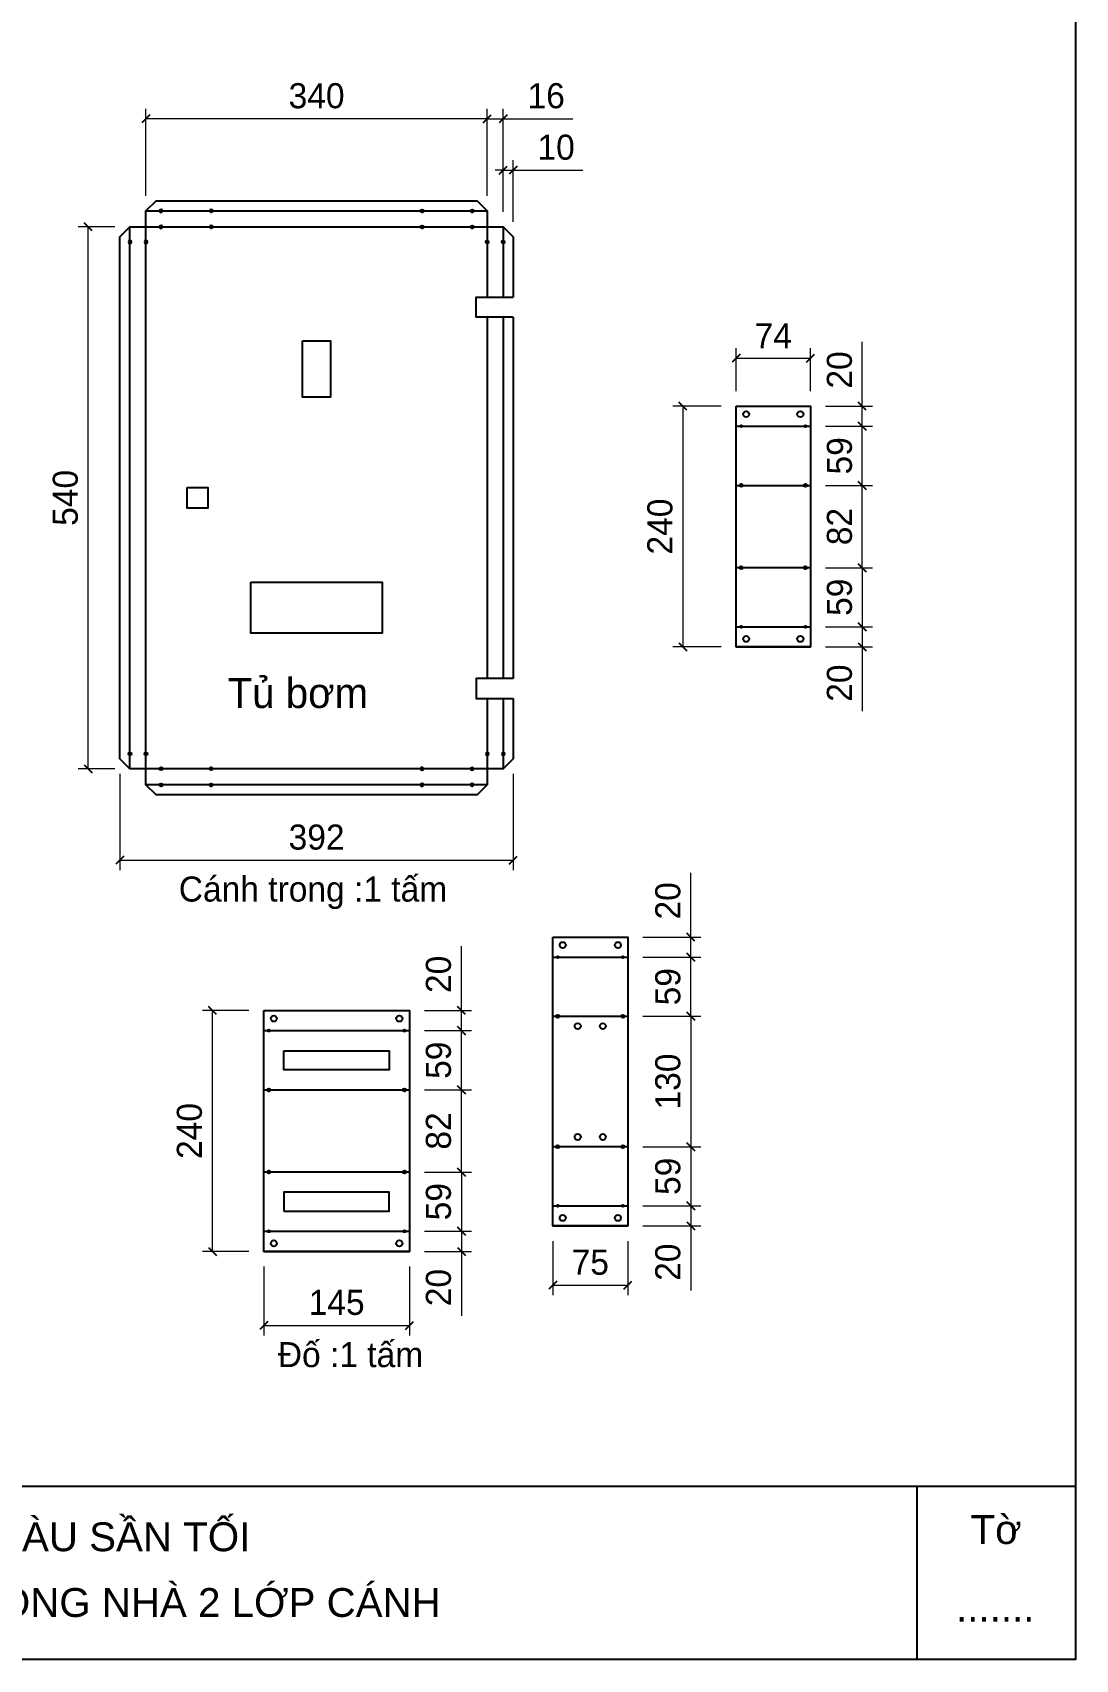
# Model space of a CAD drawing. Header units: millimetres. Extents: x 0 to 4269, y 0 to 3019.
# Drawn here: x 3229 to 4269, y 0 to 1622 of the extents above; entities that cross this region are included whole.
import ezdxf

# ---------------------------------------------------------------- set-up
doc = ezdxf.new("R2010")
doc.units = ezdxf.units.MM
doc.layers.add('CNC', color=7, linetype='Continuous')
doc.layers.add('DIM', color=253, linetype='Continuous')
doc.styles.add('Arial', font='arial.ttf')
doc.dimstyles.new('Dim-25', dxfattribs={"dimtxt": 25, "dimasz": 8, "dimexe": 10, "dimexo": 15, "dimgap": 10, "dimtad": 1, "dimdec": 0, "dimtxsty": 'Standard', "dimblk": 'OBLIQUE', "dimcen": 10, "dimclrd": 5, "dimclre": 5, "dimclrt": 3, "dimazin": 3, "dimtfac": 1, "dimtdec": 0, "dimtmove": 0, "dimatfit": 3, "dimldrblk": 'OBLIQUE', "dimlwd": 9, "dimlwe": 9})

# ---------------------------------------------------------------- blocks, each defined once
blk = doc.blocks.new('KHUNG CHUẨN')
at = {"color": 7}
for p, q in [((19889.2, -28535.2), (16919.2, -28535.2)), ((19779.2, -28535.2), (19779.2, -28655.2))]:
    blk.add_line(p, q, dxfattribs=at)
blk.add_lwpolyline([(16919.2, -26555.2), (19889.2, -26555.2), (19889.2, -28655.2), (16919.2, -28655.2)], close=True, dxfattribs=at)
at = {"color": 2, "insert": (19834.2, -28565.2), "char_height": 20, "width": 110, "attachment_point": 5, "style": 'Arial'}
blk.add_mtext('Tờ', dxfattribs=at)
at = {"color": 3, "style": 'Arial'}
for tag, p in [('#01', (17055.6, -28580.1)), ('#02', (17431.4, -28580.1)), ('#03', (18030.6, -28580.1)), ('#08', (18751.7, -28580.1)), ('#10', (19064.8, -28580.1)), ('#11', (19060.3, -28625.7)), ('#12', (19806.5, -28628.9)), ('#04', (17024.8, -28634.6)), ('#05', (17308.5, -28633)), ('#06', (17632.7, -28633.7)), ('#07', (18002, -28634.7)), ('#09', (18753.8, -28632.6))]:
    blk.add_attdef(tag, p, '', height=20, dxfattribs=at)
blk = doc.blocks.new('f3daunguoc')
at = {"layer": 'CNC', "color": 2, "lineweight": -3}
blk.add_circle((0, 0), 1.5, dxfattribs=at)
blk = doc.blocks.new('*D73')
at = {"color": 0, "linetype": 'ByBlock', "lineweight": -2}
for p, q in [((3694.8, 1480.5), (3702.8, 1488.5)), ((3712.8, 1488.5), (3704.8, 1480.5))]:
    blk.add_line(p, q, dxfattribs=at)
at = {"layer": 'Defpoints', "color": 0, "ltscale": 3, "transparency": 16777216}
for p in [(3708.8, 1484.5), (3698.8, 1428), (3708.8, 1418)]:
    blk.add_point(p, dxfattribs=at)
at = {"layer": 'DIM', "color": 5, "lineweight": 9, "ltscale": 3, "transparency": 16777216}
for p, q in [((3698.8, 1443), (3698.8, 1494.5)), ((3708.8, 1433), (3708.8, 1494.5)), ((3698.8, 1484.5), (3690.8, 1484.5)), ((3698.8, 1484.5), (3708.8, 1484.5)), ((3708.8, 1484.5), (3778.2, 1484.5))]:
    blk.add_line(p, q, dxfattribs=at)
at = {"layer": 'DIM', "color": 3, "ltscale": 3, "transparency": 16777216, "insert": (3751.5, 1507.3), "char_height": 25, "attachment_point": 5}
blk.add_mtext('10', dxfattribs=at)
blk = doc.blocks.new('_Oblique')
at = {"color": 0, "linetype": 'ByBlock', "lineweight": -2}
blk.add_line((-0.5, -0.5), (0.5, 0.5), dxfattribs=at)
blk = doc.blocks.new('*D74')
at = {"color": 0, "linetype": 'ByBlock', "lineweight": -2}
for p, q in [((3678.8, 1531.8), (3686.8, 1539.8)), ((3702.8, 1539.8), (3694.8, 1531.8))]:
    blk.add_line(p, q, dxfattribs=at)
at = {"layer": 'Defpoints', "color": 0, "ltscale": 3, "transparency": 16777216}
for p in [(3698.8, 1535.8), (3682.8, 1444), (3698.8, 1428)]:
    blk.add_point(p, dxfattribs=at)
at = {"layer": 'DIM', "color": 5, "lineweight": 9, "ltscale": 3, "transparency": 16777216}
for p, q in [((3682.8, 1459), (3682.8, 1545.8)), ((3698.8, 1443), (3698.8, 1545.8)), ((3682.8, 1535.8), (3674.8, 1535.8)), ((3682.8, 1535.8), (3698.8, 1535.8)), ((3698.8, 1535.8), (3768.3, 1535.8))]:
    blk.add_line(p, q, dxfattribs=at)
at = {"layer": 'DIM', "color": 3, "ltscale": 3, "transparency": 16777216, "insert": (3741.6, 1558.6), "char_height": 25, "attachment_point": 5}
blk.add_mtext('16', dxfattribs=at)
blk = doc.blocks.new('*D75')
at = {"color": 0, "linetype": 'ByBlock', "lineweight": -2}
for p, q in [((3346.6, 1539.8), (3338.6, 1531.8)), ((3678.8, 1531.8), (3686.8, 1539.8))]:
    blk.add_line(p, q, dxfattribs=at)
at = {"layer": 'Defpoints', "color": 0, "ltscale": 3, "transparency": 16777216}
for p in [(3342.6, 1535.8), (3342.6, 1444), (3682.8, 1444)]:
    blk.add_point(p, dxfattribs=at)
at = {"layer": 'DIM', "color": 5, "lineweight": 9, "ltscale": 3, "transparency": 16777216}
for p, q in [((3342.6, 1459), (3342.6, 1545.8)), ((3682.8, 1459), (3682.8, 1545.8)), ((3682.8, 1535.8), (3342.6, 1535.8))]:
    blk.add_line(p, q, dxfattribs=at)
at = {"layer": 'DIM', "color": 3, "ltscale": 3, "transparency": 16777216, "insert": (3512.7, 1558.6), "char_height": 25, "attachment_point": 5}
blk.add_mtext('340', dxfattribs=at)
blk = doc.blocks.new('*D76')
at = {"color": 0, "linetype": 'ByBlock', "lineweight": -2}
for p, q in [((3289.1, 1424), (3281.1, 1432)), ((3281.1, 891.8), (3289.1, 883.8))]:
    blk.add_line(p, q, dxfattribs=at)
at = {"layer": 'Defpoints', "color": 0, "ltscale": 3, "transparency": 16777216}
for p in [(3285.1, 1428), (3326.6, 1428), (3326.6, 887.8)]:
    blk.add_point(p, dxfattribs=at)
at = {"layer": 'DIM', "color": 5, "lineweight": 9, "ltscale": 3, "transparency": 16777216}
for p, q in [((3311.6, 1428), (3275.1, 1428)), ((3285.1, 887.8), (3285.1, 1428)), ((3311.6, 887.8), (3275.1, 887.8))]:
    blk.add_line(p, q, dxfattribs=at)
at = {"layer": 'DIM', "color": 3, "ltscale": 3, "transparency": 16777216, "insert": (3262.3, 1157.9), "char_height": 25, "attachment_point": 5, "rotation": 90}
blk.add_mtext('540', dxfattribs=at)
blk = doc.blocks.new('*D77')
at = {"color": 0, "linetype": 'ByBlock', "lineweight": -2}
for p, q in [((3320.6, 800.9), (3312.6, 792.9)), ((3704.8, 792.9), (3712.8, 800.9))]:
    blk.add_line(p, q, dxfattribs=at)
at = {"layer": 'Defpoints', "color": 0, "ltscale": 3, "transparency": 16777216}
for p in [(3316.6, 897.8), (3708.8, 897.8), (3708.8, 796.9)]:
    blk.add_point(p, dxfattribs=at)
at = {"layer": 'DIM', "color": 5, "lineweight": 9, "ltscale": 3, "transparency": 16777216}
for p, q in [((3316.6, 882.8), (3316.6, 786.9)), ((3708.8, 882.8), (3708.8, 786.9)), ((3316.6, 796.9), (3708.8, 796.9))]:
    blk.add_line(p, q, dxfattribs=at)
at = {"layer": 'DIM', "color": 3, "ltscale": 3, "transparency": 16777216, "insert": (3512.7, 819.6), "char_height": 25, "attachment_point": 5}
blk.add_mtext('392', dxfattribs=at)
blk = doc.blocks.new('*D105')
at = {"color": 5, "lineweight": 9, "ltscale": 3, "transparency": 16777216}
for p, q in [((3657.1, 646.8), (3657.1, 711)), ((3620.2, 646.8), (3667.1, 646.8)), ((3657.1, 626.8), (3657.1, 646.8)), ((3620.2, 626.8), (3667.1, 626.8))]:
    blk.add_line(p, q, dxfattribs=at)
at = {"color": 0, "linetype": 'ByBlock', "lineweight": -2}
for p, q in [((3661.1, 642.8), (3653.1, 650.8)), ((3653.1, 630.8), (3661.1, 622.8))]:
    blk.add_line(p, q, dxfattribs=at)
at = {"layer": 'Defpoints', "color": 0, "ltscale": 3, "transparency": 16777216}
for p in [(3605.2, 646.8), (3657.1, 646.8), (3605.2, 626.8)]:
    blk.add_point(p, dxfattribs=at)
at = {"color": 3, "ltscale": 3, "transparency": 16777216, "insert": (3634.3, 682.9), "char_height": 25, "attachment_point": 5, "rotation": 90}
blk.add_mtext('20', dxfattribs=at)
blk = doc.blocks.new('*D106')
at = {"color": 5, "lineweight": 9, "ltscale": 3, "transparency": 16777216}
for p, q in [((3620.2, 626.8), (3667.1, 626.8)), ((3657.1, 567.8), (3657.1, 626.8)), ((3620.2, 567.8), (3667.1, 567.8))]:
    blk.add_line(p, q, dxfattribs=at)
at = {"color": 0, "linetype": 'ByBlock', "lineweight": -2}
for p, q in [((3661.1, 622.8), (3653.1, 630.8)), ((3653.1, 571.8), (3661.1, 563.8))]:
    blk.add_line(p, q, dxfattribs=at)
at = {"layer": 'Defpoints', "color": 0, "ltscale": 3, "transparency": 16777216}
for p in [(3605.2, 626.8), (3657.1, 626.8), (3605.2, 567.8)]:
    blk.add_point(p, dxfattribs=at)
at = {"color": 3, "ltscale": 3, "transparency": 16777216, "insert": (3634.3, 597.3), "char_height": 25, "attachment_point": 5, "rotation": 90}
blk.add_mtext('59', dxfattribs=at)
blk = doc.blocks.new('*D107')
at = {"color": 5, "lineweight": 9, "ltscale": 3, "transparency": 16777216}
for p, q in [((3620.2, 567.8), (3667.1, 567.8)), ((3657.1, 485.8), (3657.1, 567.8)), ((3620.2, 485.8), (3667.1, 485.8))]:
    blk.add_line(p, q, dxfattribs=at)
at = {"color": 0, "linetype": 'ByBlock', "lineweight": -2}
for p, q in [((3661.1, 563.8), (3653.1, 571.8)), ((3653.1, 489.8), (3661.1, 481.8))]:
    blk.add_line(p, q, dxfattribs=at)
at = {"layer": 'Defpoints', "color": 0, "ltscale": 3, "transparency": 16777216}
for p in [(3605.2, 567.8), (3657.1, 567.8), (3605.2, 485.8)]:
    blk.add_point(p, dxfattribs=at)
at = {"color": 3, "ltscale": 3, "transparency": 16777216, "insert": (3634.3, 526.8), "char_height": 25, "attachment_point": 5, "rotation": 90}
blk.add_mtext('82', dxfattribs=at)
blk = doc.blocks.new('*D108')
at = {"color": 0, "linetype": 'ByBlock', "lineweight": -2}
for p, q in [((3661.1, 481.8), (3653.1, 489.8)), ((3653.1, 430.8), (3661.1, 422.8))]:
    blk.add_line(p, q, dxfattribs=at)
at = {"color": 5, "lineweight": 9, "ltscale": 3, "transparency": 16777216}
for p, q in [((3620.2, 485.8), (3667.1, 485.8)), ((3657.1, 485.8), (3657.1, 426.8)), ((3620.2, 426.8), (3667.1, 426.8))]:
    blk.add_line(p, q, dxfattribs=at)
at = {"layer": 'Defpoints', "color": 0, "ltscale": 3, "transparency": 16777216}
for p in [(3605.2, 485.8), (3605.2, 426.8), (3657.1, 426.8)]:
    blk.add_point(p, dxfattribs=at)
at = {"color": 3, "ltscale": 3, "transparency": 16777216, "insert": (3634.3, 456.3), "char_height": 25, "attachment_point": 5, "rotation": 90}
blk.add_mtext('59', dxfattribs=at)
blk = doc.blocks.new('*D109')
at = {"color": 5, "lineweight": 9, "ltscale": 3, "transparency": 16777216}
for p, q in [((3620.2, 426.8), (3667.1, 426.8)), ((3657.1, 426.8), (3657.1, 406.8)), ((3620.2, 406.8), (3667.1, 406.8)), ((3657.1, 406.8), (3657.1, 342.7))]:
    blk.add_line(p, q, dxfattribs=at)
at = {"color": 0, "linetype": 'ByBlock', "lineweight": -2}
for p, q in [((3661.1, 422.8), (3653.1, 430.8)), ((3653.1, 410.8), (3661.1, 402.8))]:
    blk.add_line(p, q, dxfattribs=at)
at = {"layer": 'Defpoints', "color": 0, "ltscale": 3, "transparency": 16777216}
for p in [(3605.2, 426.8), (3605.2, 406.8), (3657.1, 406.8)]:
    blk.add_point(p, dxfattribs=at)
at = {"color": 3, "ltscale": 3, "transparency": 16777216, "insert": (3634.3, 370.7), "char_height": 25, "attachment_point": 5, "rotation": 90}
blk.add_mtext('20', dxfattribs=at)
blk = doc.blocks.new('*D118')
at = {"color": 5, "lineweight": 9, "ltscale": 3, "transparency": 16777216}
for p, q in [((3460.1, 391.8), (3460.1, 323)), ((3605.2, 391.8), (3605.2, 323)), ((3460.1, 333), (3605.2, 333))]:
    blk.add_line(p, q, dxfattribs=at)
at = {"color": 0, "linetype": 'ByBlock', "lineweight": -2}
for p, q in [((3464.1, 337), (3456.1, 329)), ((3601.2, 329), (3609.2, 337))]:
    blk.add_line(p, q, dxfattribs=at)
at = {"layer": 'Defpoints', "color": 0, "ltscale": 3, "transparency": 16777216}
for p in [(3460.1, 406.8), (3605.2, 406.8), (3605.2, 333)]:
    blk.add_point(p, dxfattribs=at)
at = {"color": 3, "ltscale": 3, "transparency": 16777216, "insert": (3532.7, 355.8), "char_height": 25, "attachment_point": 5}
blk.add_mtext('145', dxfattribs=at)
blk = doc.blocks.new('*D119')
at = {"color": 0, "linetype": 'ByBlock', "lineweight": -2}
for p, q in [((3412.8, 642.8), (3404.8, 650.8)), ((3404.8, 410.8), (3412.8, 402.8))]:
    blk.add_line(p, q, dxfattribs=at)
at = {"color": 5, "lineweight": 9, "ltscale": 3, "transparency": 16777216}
for p, q in [((3445.1, 646.8), (3398.8, 646.8)), ((3408.8, 406.8), (3408.8, 646.8)), ((3445.1, 406.8), (3398.8, 406.8))]:
    blk.add_line(p, q, dxfattribs=at)
at = {"layer": 'Defpoints', "color": 0, "ltscale": 3, "transparency": 16777216}
for p in [(3408.8, 646.8), (3460.1, 646.8), (3460.1, 406.8)]:
    blk.add_point(p, dxfattribs=at)
at = {"color": 3, "ltscale": 3, "transparency": 16777216, "insert": (3386, 526.8), "char_height": 25, "attachment_point": 5, "rotation": 90}
blk.add_mtext('240', dxfattribs=at)
blk = doc.blocks.new('*D120')
at = {"color": 5, "lineweight": 9, "ltscale": 3, "transparency": 16777216}
for p, q in [((3885.8, 720.1), (3885.8, 784.2)), ((3838.1, 720.1), (3895.8, 720.1)), ((3885.8, 700.1), (3885.8, 720.1)), ((3838.1, 700.1), (3895.8, 700.1))]:
    blk.add_line(p, q, dxfattribs=at)
at = {"color": 0, "linetype": 'ByBlock', "lineweight": -2}
for p, q in [((3889.8, 716.1), (3881.8, 724.1)), ((3881.8, 704.1), (3889.8, 696.1))]:
    blk.add_line(p, q, dxfattribs=at)
at = {"layer": 'Defpoints', "color": 0, "ltscale": 3, "transparency": 16777216}
for p in [(3823.1, 720.1), (3885.8, 720.1), (3823.1, 700.1)]:
    blk.add_point(p, dxfattribs=at)
at = {"color": 3, "ltscale": 3, "transparency": 16777216, "insert": (3863, 756.2), "char_height": 25, "attachment_point": 5, "rotation": 90}
blk.add_mtext('20', dxfattribs=at)
blk = doc.blocks.new('*D121')
at = {"color": 5, "lineweight": 9, "ltscale": 3, "transparency": 16777216}
for p, q in [((3838.1, 700.1), (3895.8, 700.1)), ((3885.8, 641.1), (3885.8, 700.1)), ((3838.1, 641.1), (3895.8, 641.1))]:
    blk.add_line(p, q, dxfattribs=at)
at = {"color": 0, "linetype": 'ByBlock', "lineweight": -2}
for p, q in [((3889.8, 696.1), (3881.8, 704.1)), ((3881.8, 645.1), (3889.8, 637.1))]:
    blk.add_line(p, q, dxfattribs=at)
at = {"layer": 'Defpoints', "color": 0, "ltscale": 3, "transparency": 16777216}
for p in [(3823.1, 700.1), (3885.8, 700.1), (3823.1, 641.1)]:
    blk.add_point(p, dxfattribs=at)
at = {"color": 3, "ltscale": 3, "transparency": 16777216, "insert": (3863, 670.6), "char_height": 25, "attachment_point": 5, "rotation": 90}
blk.add_mtext('59', dxfattribs=at)
blk = doc.blocks.new('*D122')
at = {"color": 5, "lineweight": 9, "ltscale": 3, "transparency": 16777216}
for p, q in [((3838.1, 641.1), (3895.8, 641.1)), ((3885.8, 641.1), (3885.8, 511.1)), ((3838.1, 511.1), (3895.8, 511.1))]:
    blk.add_line(p, q, dxfattribs=at)
at = {"color": 0, "linetype": 'ByBlock', "lineweight": -2}
for p, q in [((3889.8, 637.1), (3881.8, 645.1)), ((3881.8, 515.1), (3889.8, 507.1))]:
    blk.add_line(p, q, dxfattribs=at)
at = {"layer": 'Defpoints', "color": 0, "ltscale": 3, "transparency": 16777216}
for p in [(3823.1, 641.1), (3823.1, 511.1), (3885.8, 511.1)]:
    blk.add_point(p, dxfattribs=at)
at = {"color": 3, "ltscale": 3, "transparency": 16777216, "insert": (3863, 576.1), "char_height": 25, "attachment_point": 5, "rotation": 90}
blk.add_mtext('130', dxfattribs=at)
blk = doc.blocks.new('*D123')
at = {"color": 5, "lineweight": 9, "ltscale": 3, "transparency": 16777216}
for p, q in [((3838.1, 511.1), (3895.8, 511.1)), ((3885.8, 511.1), (3885.8, 452.1)), ((3838.1, 452.1), (3895.8, 452.1))]:
    blk.add_line(p, q, dxfattribs=at)
at = {"color": 0, "linetype": 'ByBlock', "lineweight": -2}
for p, q in [((3889.8, 507.1), (3881.8, 515.1)), ((3881.8, 456.1), (3889.8, 448.1))]:
    blk.add_line(p, q, dxfattribs=at)
at = {"layer": 'Defpoints', "color": 0, "ltscale": 3, "transparency": 16777216}
for p in [(3823.1, 511.1), (3823.1, 452.1), (3885.8, 452.1)]:
    blk.add_point(p, dxfattribs=at)
at = {"color": 3, "ltscale": 3, "transparency": 16777216, "insert": (3863, 481.6), "char_height": 25, "attachment_point": 5, "rotation": 90}
blk.add_mtext('59', dxfattribs=at)
blk = doc.blocks.new('*D124')
at = {"color": 0, "linetype": 'ByBlock', "lineweight": -2}
for p, q in [((3889.8, 448.1), (3881.8, 456.1)), ((3881.8, 436.1), (3889.8, 428.1))]:
    blk.add_line(p, q, dxfattribs=at)
at = {"color": 5, "lineweight": 9, "ltscale": 3, "transparency": 16777216}
for p, q in [((3838.1, 452.1), (3895.8, 452.1)), ((3885.8, 452.1), (3885.8, 432.1)), ((3838.1, 432.1), (3895.8, 432.1)), ((3885.8, 432.1), (3885.8, 367.9))]:
    blk.add_line(p, q, dxfattribs=at)
at = {"layer": 'Defpoints', "color": 0, "ltscale": 3, "transparency": 16777216}
for p in [(3823.1, 452.1), (3823.1, 432.1), (3885.8, 432.1)]:
    blk.add_point(p, dxfattribs=at)
at = {"color": 3, "ltscale": 3, "transparency": 16777216, "insert": (3863, 396), "char_height": 25, "attachment_point": 5, "rotation": 90}
blk.add_mtext('20', dxfattribs=at)
blk = doc.blocks.new('*D125')
at = {"color": 5, "lineweight": 9, "ltscale": 3, "transparency": 16777216}
for p, q in [((3748.1, 417.1), (3748.1, 363.1)), ((3823.1, 417.1), (3823.1, 363.1)), ((3748.1, 373.1), (3823.1, 373.1))]:
    blk.add_line(p, q, dxfattribs=at)
at = {"color": 0, "linetype": 'ByBlock', "lineweight": -2}
for p, q in [((3752.1, 377.1), (3744.1, 369.1)), ((3819.1, 369.1), (3827.1, 377.1))]:
    blk.add_line(p, q, dxfattribs=at)
at = {"layer": 'Defpoints', "color": 0, "ltscale": 3, "transparency": 16777216}
for p in [(3748.1, 432.1), (3823.1, 432.1), (3823.1, 373.1)]:
    blk.add_point(p, dxfattribs=at)
at = {"color": 3, "ltscale": 3, "transparency": 16777216, "insert": (3785.6, 395.8), "char_height": 25, "attachment_point": 5}
blk.add_mtext('75', dxfattribs=at)
blk = doc.blocks.new('*D126')
at = {"color": 0, "linetype": 'ByBlock', "lineweight": -2}
for p, q in [((3935, 1301), (3927, 1293)), ((4001, 1293), (4009, 1301))]:
    blk.add_line(p, q, dxfattribs=at)
at = {"color": 5, "lineweight": 9, "ltscale": 3, "transparency": 16777216}
for p, q in [((3931, 1264.3), (3931, 1307)), ((4005, 1264.3), (4005, 1307)), ((3931, 1297), (4005, 1297))]:
    blk.add_line(p, q, dxfattribs=at)
at = {"layer": 'Defpoints', "color": 0, "ltscale": 3, "transparency": 16777216}
for p in [(4005, 1297), (3931, 1249.3), (4005, 1249.3)]:
    blk.add_point(p, dxfattribs=at)
at = {"color": 3, "ltscale": 3, "transparency": 16777216, "insert": (3968, 1319.5), "char_height": 25, "attachment_point": 5}
blk.add_mtext('74', dxfattribs=at)
blk = doc.blocks.new('*D127')
at = {"color": 5, "lineweight": 9, "ltscale": 3, "transparency": 16777216}
for p, q in [((3916, 1249.3), (3867.8, 1249.3)), ((3877.8, 1249.3), (3877.8, 1009.3)), ((3916, 1009.3), (3867.8, 1009.3))]:
    blk.add_line(p, q, dxfattribs=at)
at = {"color": 0, "linetype": 'ByBlock', "lineweight": -2}
for p, q in [((3881.8, 1245.3), (3873.8, 1253.3)), ((3873.8, 1013.3), (3881.8, 1005.3))]:
    blk.add_line(p, q, dxfattribs=at)
at = {"layer": 'Defpoints', "color": 0, "ltscale": 3, "transparency": 16777216}
for p in [(3931, 1249.3), (3877.8, 1009.3), (3931, 1009.3)]:
    blk.add_point(p, dxfattribs=at)
at = {"color": 3, "ltscale": 3, "transparency": 16777216, "insert": (3855.1, 1129.3), "char_height": 25, "attachment_point": 5, "rotation": 90}
blk.add_mtext('240', dxfattribs=at)
blk = doc.blocks.new('*D128')
at = {"color": 5, "lineweight": 9, "ltscale": 3, "transparency": 16777216}
for p, q in [((4056.8, 1249.3), (4056.8, 1313.5)), ((4020, 1249.3), (4066.8, 1249.3)), ((4056.8, 1229.3), (4056.8, 1249.3)), ((4020, 1229.3), (4066.8, 1229.3))]:
    blk.add_line(p, q, dxfattribs=at)
at = {"color": 0, "linetype": 'ByBlock', "lineweight": -2}
for p, q in [((4060.8, 1245.3), (4052.8, 1253.3)), ((4052.8, 1233.3), (4060.8, 1225.3))]:
    blk.add_line(p, q, dxfattribs=at)
at = {"layer": 'Defpoints', "color": 0, "ltscale": 3, "transparency": 16777216}
for p in [(4005, 1249.3), (4056.8, 1249.3), (4005, 1229.3)]:
    blk.add_point(p, dxfattribs=at)
at = {"color": 3, "ltscale": 3, "transparency": 16777216, "insert": (4034.1, 1285.4), "char_height": 25, "attachment_point": 5, "rotation": 90}
blk.add_mtext('20', dxfattribs=at)
blk = doc.blocks.new('*D129')
at = {"color": 0, "linetype": 'ByBlock', "lineweight": -2}
for p, q in [((4060.8, 1225.3), (4052.8, 1233.3)), ((4052.8, 1174.3), (4060.8, 1166.3))]:
    blk.add_line(p, q, dxfattribs=at)
at = {"color": 5, "lineweight": 9, "ltscale": 3, "transparency": 16777216}
for p, q in [((4020, 1229.3), (4066.8, 1229.3)), ((4056.8, 1170.3), (4056.8, 1229.3)), ((4020, 1170.3), (4066.8, 1170.3))]:
    blk.add_line(p, q, dxfattribs=at)
at = {"layer": 'Defpoints', "color": 0, "ltscale": 3, "transparency": 16777216}
for p in [(4005, 1229.3), (4056.8, 1229.3), (4005, 1170.3)]:
    blk.add_point(p, dxfattribs=at)
at = {"color": 3, "ltscale": 3, "transparency": 16777216, "insert": (4034.1, 1199.8), "char_height": 25, "attachment_point": 5, "rotation": 90}
blk.add_mtext('59', dxfattribs=at)
blk = doc.blocks.new('*D130')
at = {"color": 5, "lineweight": 9, "ltscale": 3, "transparency": 16777216}
for p, q in [((4020, 1170.3), (4066.8, 1170.3)), ((4056.8, 1088.3), (4056.8, 1170.3)), ((4020, 1088.3), (4066.8, 1088.3))]:
    blk.add_line(p, q, dxfattribs=at)
at = {"color": 0, "linetype": 'ByBlock', "lineweight": -2}
for p, q in [((4060.8, 1166.3), (4052.8, 1174.3)), ((4052.8, 1092.3), (4060.8, 1084.3))]:
    blk.add_line(p, q, dxfattribs=at)
at = {"layer": 'Defpoints', "color": 0, "ltscale": 3, "transparency": 16777216}
for p in [(4005, 1170.3), (4056.8, 1170.3), (4005, 1088.3)]:
    blk.add_point(p, dxfattribs=at)
at = {"color": 3, "ltscale": 3, "transparency": 16777216, "insert": (4034.1, 1129.3), "char_height": 25, "attachment_point": 5, "rotation": 90}
blk.add_mtext('82', dxfattribs=at)
blk = doc.blocks.new('*D131')
at = {"color": 5, "lineweight": 9, "ltscale": 3, "transparency": 16777216}
for p, q in [((4020, 1088.3), (4066.8, 1088.3)), ((4056.8, 1088.3), (4056.8, 1029.3)), ((4020, 1029.3), (4066.8, 1029.3))]:
    blk.add_line(p, q, dxfattribs=at)
at = {"color": 0, "linetype": 'ByBlock', "lineweight": -2}
for p, q in [((4060.8, 1084.3), (4052.8, 1092.3)), ((4052.8, 1033.3), (4060.8, 1025.3))]:
    blk.add_line(p, q, dxfattribs=at)
at = {"layer": 'Defpoints', "color": 0, "ltscale": 3, "transparency": 16777216}
for p in [(4005, 1088.3), (4005, 1029.3), (4056.8, 1029.3)]:
    blk.add_point(p, dxfattribs=at)
at = {"color": 3, "ltscale": 3, "transparency": 16777216, "insert": (4034.1, 1058.8), "char_height": 25, "attachment_point": 5, "rotation": 90}
blk.add_mtext('59', dxfattribs=at)
blk = doc.blocks.new('*D132')
at = {"color": 5, "lineweight": 9, "ltscale": 3, "transparency": 16777216}
for p, q in [((4020, 1029.3), (4066.8, 1029.3)), ((4056.8, 1029.3), (4056.8, 1009.3)), ((4020, 1009.3), (4066.8, 1009.3)), ((4056.8, 1009.3), (4056.8, 945.2))]:
    blk.add_line(p, q, dxfattribs=at)
at = {"color": 0, "linetype": 'ByBlock', "lineweight": -2}
for p, q in [((4060.8, 1025.3), (4052.8, 1033.3)), ((4052.8, 1013.3), (4060.8, 1005.3))]:
    blk.add_line(p, q, dxfattribs=at)
at = {"layer": 'Defpoints', "color": 0, "ltscale": 3, "transparency": 16777216}
for p in [(4005, 1029.3), (4005, 1009.3), (4056.8, 1009.3)]:
    blk.add_point(p, dxfattribs=at)
at = {"color": 3, "ltscale": 3, "transparency": 16777216, "insert": (4034.1, 973.2), "char_height": 25, "attachment_point": 5, "rotation": 90}
blk.add_mtext('20', dxfattribs=at)

msp = doc.modelspace()

# ---------------------------------------------------------------- linework, layer by layer
at = {"color": 2, "ltscale": 3}
for p, q in [((3931, 1249.3), (4005, 1249.3)), ((3931, 1170.3), (4005, 1170.3)), ((3931, 1009.3), (4005, 1009.3)), ((3748.1, 720.1), (3823.1, 720.1)), ((3460.1, 646.8), (3605.2, 646.8)), ((3748.1, 641.1), (3823.1, 641.1)), ((3460.1, 567.8), (3605.2, 567.8)), ((3748.1, 432.1), (3823.1, 432.1)), ((3460.1, 406.8), (3605.2, 406.8))]:
    msp.add_line(p, q, dxfattribs=at)
at = {"ltscale": 3}
for p, q in [((3931, 1229.3), (4005, 1229.3)), ((3931, 1029.3), (4005, 1029.3)), ((3748.1, 700.1), (3823.1, 700.1)), ((3460.1, 626.8), (3605.2, 626.8)), ((3748.1, 452.1), (3823.1, 452.1)), ((3460.1, 426.8), (3605.2, 426.8))]:
    msp.add_line(p, q, dxfattribs=at)
at = {"color": 7}
for points in [[(3708.8, 957.8), (3708.8, 897.8), (3698.8, 887.8), (3682.8, 887.8), (3682.8, 871.8), (3672.8, 861.8), (3352.6, 861.8), (3342.6, 871.8), (3342.6, 887.8), (3326.6, 887.8), (3316.6, 897.8), (3316.6, 1418), (3326.6, 1428), (3342.6, 1428), (3342.6, 1444), (3352.6, 1454), (3672.8, 1454), (3682.8, 1444), (3682.8, 1428), (3698.8, 1428), (3708.8, 1418), (3708.8, 1358)], [(3342.6, 1444), (3682.8, 1444)], [(3326.6, 887.8), (3326.6, 1428)], [(3682.8, 957.8), (3682.8, 887.8), (3342.6, 887.8), (3342.6, 1428), (3682.8, 1428), (3682.8, 1358)], [(3698.8, 1428), (3698.8, 1358)], [(3682.8, 1338), (3682.8, 977.8)], [(3698.8, 1338), (3698.8, 977.8)], [(3708.8, 1338), (3708.8, 977.8)], [(3698.8, 957.8), (3698.8, 887.8)], [(3682.8, 871.8), (3342.6, 871.8)]]:
    msp.add_lwpolyline(points, dxfattribs=at)
at = {"color": 2}
for points in [[(3708.8, 1338), (3671.8, 1338), (3671.8, 1358), (3708.8, 1358)], [(3708.8, 977.8), (3671.8, 977.8), (3671.8, 957.8), (3708.8, 957.8)]]:
    msp.add_lwpolyline(points, dxfattribs=at)
at = {"color": 2, "ltscale": 3}
for points in [[(3498.7, 1314.4), (3526.7, 1314.4), (3526.7, 1258.4), (3498.7, 1258.4)], [(3447, 1074), (3578, 1074), (3578, 1023), (3447, 1023)], [(3480.1, 606.8), (3585.2, 606.8), (3585.2, 587.8), (3480.1, 587.8)], [(3480.1, 446.8), (3585.2, 446.8), (3585.2, 465.8), (3480.1, 465.8)]]:
    msp.add_lwpolyline(points, close=True, dxfattribs=at)
at = {"ltscale": 3}
for points in [[(3931, 1249.3), (4005, 1249.3), (4005, 1009.3), (3931, 1009.3)], [(3931, 1170.3), (4005, 1170.3), (4005, 1088.3), (3931, 1088.3)], [(3748.1, 720.1), (3823.1, 720.1), (3823.1, 432.1), (3748.1, 432.1)], [(3460.1, 646.8), (3605.2, 646.8), (3605.2, 406.8), (3460.1, 406.8)], [(3748.1, 641.1), (3823.1, 641.1), (3823.1, 511.1), (3748.1, 511.1)], [(3460.1, 567.8), (3605.2, 567.8), (3605.2, 485.8), (3460.1, 485.8)]]:
    msp.add_lwpolyline(points, close=True, dxfattribs=at)
at = {"color": 2}
msp.add_lwpolyline([(3383.6, 1168.2), (3404.1, 1168.2), (3404.1, 1147.7), (3383.6, 1147.7)], close=True, dxfattribs=at)
at = {"color": 2, "ltscale": 3}
for centre, radius in [((3941, 1241.3), 3), ((3995, 1241.3), 3), ((3936, 1229.3), 1), ((3936, 1229.3), 1), ((4000, 1229.3), 1), ((3936, 1170.3), 1.5), ((4000, 1170.3), 1.5), ((3936, 1088.3), 1.5), ((4000, 1088.3), 1.5), ((3936, 1029.3), 1), ((4000, 1029.3), 1), ((3941, 1017.3), 3), ((3995, 1017.3), 3), ((3758.1, 712.1), 3), ((3813.1, 712.1), 3), ((3753.1, 700.1), 1), ((3753.1, 700.1), 1), ((3818.1, 700.1), 1), ((3470.1, 638.8), 3), ((3595.2, 638.8), 3), ((3753.1, 641.1), 1.5), ((3773.1, 631.3), 3), ((3798.1, 631.3), 3), ((3818.1, 641.1), 1.5), ((3465.1, 626.8), 1), ((3465.1, 626.8), 1), ((3600.2, 626.8), 1), ((3465.1, 567.8), 1.5), ((3600.2, 567.8), 1.5), ((3773.1, 520.8), 3), ((3798.1, 520.8), 3), ((3753.1, 511.1), 1.5), ((3818.1, 511.1), 1.5), ((3465.1, 485.8), 1.5), ((3600.2, 485.8), 1.5), ((3753.1, 452.1), 1), ((3758.1, 440.1), 3), ((3813.1, 440.1), 3), ((3818.1, 452.1), 1), ((3465.1, 426.8), 1), ((3600.2, 426.8), 1), ((3470.1, 414.8), 3), ((3595.2, 414.8), 3)]:
    msp.add_circle(centre, radius, dxfattribs=at)

# ---------------------------------------------------------------- block references
at = {"color": 3}
ref = msp.add_blockref('KHUNG CHUẨN', (-24321.1, 41191.2), dxfattribs=dict(at, xscale=1.437480000005962, yscale=1.437480000005962, zscale=1.437480000005962))
ref.add_attrib('#10', 'SƠN MÀU SẦN TỐI', (3084.2, 107.9), dxfattribs={"color": 3, "height": 28.75, "style": 'Arial'})
ref.add_attrib('#11', 'TỦ TRONG NHÀ 2 LỚP CÁNH', (3077.7, 42.4), dxfattribs={"color": 3, "height": 28.75, "style": 'Arial'})
ref.add_attrib('#12', '.......', (4150.3, 37.7), dxfattribs={"color": 3, "height": 28.75, "style": 'Arial'})
at = {"lineweight": -3, "xscale": -1, "rotation": 180}
for p in [(3357.6, 1444), (3407.6, 1444), (3357.6, 1428), (3407.6, 1428), (3326.6, 1413), (3342.6, 1413)]:
    msp.add_blockref('f3daunguoc', p, dxfattribs=at)
at = {"lineweight": -3, "rotation": 180}
for p in [(3617.8, 1444), (3667.8, 1444), (3617.8, 1428), (3667.8, 1428), (3682.8, 1413), (3698.8, 1413)]:
    msp.add_blockref('f3daunguoc', p, dxfattribs=at)
at = {"lineweight": -3}
for p in [(3326.6, 902.8), (3342.6, 902.8), (3357.6, 887.8), (3407.6, 887.8), (3357.6, 871.8), (3407.6, 871.8)]:
    msp.add_blockref('f3daunguoc', p, dxfattribs=at)
at = {"lineweight": -3, "xscale": -1}
for p in [(3682.8, 902.8), (3698.8, 902.8), (3617.8, 887.8), (3667.8, 887.8), (3617.8, 871.8), (3667.8, 871.8)]:
    msp.add_blockref('f3daunguoc', p, dxfattribs=at)

# ---------------------------------------------------------------- texts
at = {"color": 2, "attachment_point": 5}
for s, insert, char_height, width in [('Tủ bơm', (3494, 963.2), 30, 1000), ('Cánh trong :1 tấm', (3509.1, 764.2), 25, 1073), ('Đố :1 tấm', (3546.5, 303.7), 25, 1073)]:
    msp.add_mtext(s, dxfattribs=dict(at, insert=insert, char_height=char_height, width=width))

# ---------------------------------------------------------------- dimensions: what is measured, and where the dimension line sits
at = {"color": 2, "ltscale": 3}
for base, p1, p2, picture, middle in [((4005, 1297), (3931, 1249.3), (4005, 1249.3), '*D126', (3968, 1319.5)), ((3823.1, 373.1), (3748.1, 432.1), (3823.1, 432.1), '*D125', (3785.6, 395.8)), ((3605.2, 333), (3460.1, 406.8), (3605.2, 406.8), '*D118', (3532.7, 355.8))]:
    dim = msp.add_linear_dim(base=base, p1=p1, p2=p2, dimstyle='Dim-25', dxfattribs=at)
    dim.commit()
    dim.dimension.update_dxf_attribs({"geometry": picture, "text_midpoint": middle})
for base, p1, p2, picture, middle in [((4056.8, 1249.3), (4005, 1229.3), (4005, 1249.3), '*D128', (4034.1, 1285.4)), ((3877.8, 1009.3), (3931, 1249.3), (3931, 1009.3), '*D127', (3855.1, 1129.3)), ((4056.8, 1229.3), (4005, 1170.3), (4005, 1229.3), '*D129', (4034.1, 1199.8)), ((4056.8, 1170.3), (4005, 1088.3), (4005, 1170.3), '*D130', (4034.1, 1129.3)), ((4056.8, 1029.3), (4005, 1088.3), (4005, 1029.3), '*D131', (4034.1, 1058.8)), ((4056.8, 1009.3), (4005, 1029.3), (4005, 1009.3), '*D132', (4034.1, 973.2)), ((3885.8, 720.1), (3823.1, 700.1), (3823.1, 720.1), '*D120', (3863, 756.2)), ((3657.1, 646.8), (3605.2, 626.8), (3605.2, 646.8), '*D105', (3634.3, 682.9)), ((3885.8, 700.1), (3823.1, 641.1), (3823.1, 700.1), '*D121', (3863, 670.6)), ((3408.8, 646.8), (3460.1, 406.8), (3460.1, 646.8), '*D119', (3386, 526.8)), ((3885.8, 511.1), (3823.1, 641.1), (3823.1, 511.1), '*D122', (3863, 576.1)), ((3657.1, 626.8), (3605.2, 567.8), (3605.2, 626.8), '*D106', (3634.3, 597.3)), ((3657.1, 567.8), (3605.2, 485.8), (3605.2, 567.8), '*D107', (3634.3, 526.8)), ((3885.8, 452.1), (3823.1, 511.1), (3823.1, 452.1), '*D123', (3863, 481.6)), ((3657.1, 426.8), (3605.2, 485.8), (3605.2, 426.8), '*D108', (3634.3, 456.3)), ((3885.8, 432.1), (3823.1, 452.1), (3823.1, 432.1), '*D124', (3863, 396)), ((3657.1, 406.8), (3605.2, 426.8), (3605.2, 406.8), '*D109', (3634.3, 370.7))]:
    dim = msp.add_linear_dim(base=base, p1=p1, p2=p2, angle=90, dimstyle='Dim-25', dxfattribs=at)
    dim.commit()
    dim.dimension.update_dxf_attribs({"geometry": picture, "text_midpoint": middle})
at = {"layer": 'DIM', "color": 7, "ltscale": 3}
for base, p1, p2, picture, middle in [((3342.6, 1535.8), (3682.8, 1444), (3342.6, 1444), '*D75', (3512.7, 1558.6)), ((3698.8, 1535.8), (3682.8, 1444), (3698.8, 1428), '*D74', (3741.6, 1558.6)), ((3708.8, 1484.5), (3698.8, 1428), (3708.8, 1418), '*D73', (3751.5, 1507.3)), ((3708.8, 796.9), (3316.6, 897.8), (3708.8, 897.8), '*D77', (3512.7, 819.6))]:
    dim = msp.add_linear_dim(base=base, p1=p1, p2=p2, dimstyle='Dim-25', dxfattribs=at)
    dim.commit()
    dim.dimension.update_dxf_attribs({"geometry": picture, "text_midpoint": middle})
dim = msp.add_linear_dim(base=(3285.1, 1428), p1=(3326.6, 887.8), p2=(3326.6, 1428), angle=90, dimstyle='Dim-25', dxfattribs=at)
dim.commit()
dim.dimension.update_dxf_attribs({"geometry": '*D76', "text_midpoint": (3262.3, 1157.9)})

doc.saveas('drawing.dxf')
